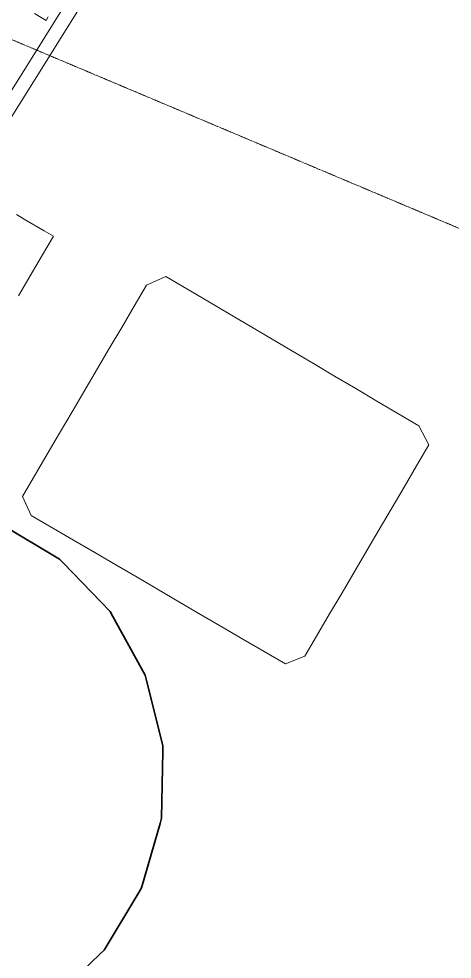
# Model space of a CAD drawing. Header units: millimetres. Extents: x -100577 to 287200, y -212120 to 238461.
# Drawn here: x 34899 to 36764, y 3415 to 7463 of the extents above; entities that cross this region are included whole.
import ezdxf

# ---------------------------------------------------------------- set-up
doc = ezdxf.new("R2010")
doc.units = ezdxf.units.MM
doc.linetypes.add('PHANTOM', pattern=[6.35, 3.175, -0.635, 0.635, -0.635, 0.635, -0.635])
for name, color, linetype, lineweight in [('01_切断（構造・壁）', 7, 'Continuous', 35), ('10_見えがかり', 7, 'Continuous', 13), ('20_上部（屋根の外形・梁）', 8, 'PHANTOM', 9), ('30_敷地・外構', 8, 'Continuous', 9)]:
    doc.layers.add(name, color=color, linetype=linetype, lineweight=lineweight)

msp = doc.modelspace()

# ---------------------------------------------------------------- linework, layer by layer
at = {"layer": '01_切断（構造・壁）'}
for points in [[(34827.1, 5285.1), (35074.7, 5136.4), (35091.2, 5119.2), (35291.8, 4911.5), (35303.4, 4890.6)], [(35303.4, 4890.6), (35443.4, 4638.1), (35449.2, 4614.9), (35519, 4334.7), (35518.6, 4310.8), (35513.6, 4022.1), (35507, 3999.2), (35427.4, 3721.6), (35415.1, 3701.1), (35266.4, 3453.6), (35249.2, 3437), (35041.5, 3236.4)]]:
    msp.add_lwpolyline(points, dxfattribs=at)
at = {"layer": '10_見えがかり'}
for points in [[(32604.3, 3528.9), (35695.3, 8482.1)], [(35746.7, 8451.1), (32656.5, 3499.4), (32604.3, 3528.9)], [(34889.9, 6620.1), (34929.4, 6596.8), (35008.4, 6550.2), (35047.8, 6527), (34972.9, 6398.7), (34898, 6270.4)], [(35288.4, 6043.6), (35341.8, 6134.6), (35395.2, 6225.6), (35448.6, 6316.6), (35531.2, 6354.2), (35622, 6300.5), (35712.8, 6246.9), (35803.7, 6193.2), (35894.5, 6139.6), (36076.2, 6032.3), (36167, 5978.6), (36257.8, 5925), (36348.7, 5871.3), (36439.5, 5817.7), (36530.3, 5764), (36621.2, 5710.4), (36663.9, 5629.1), (36610.4, 5538.1), (36557, 5447.1), (36450.2, 5265.2), (36396.8, 5174.2), (36290.1, 4992.2), (36236.7, 4901.2), (36129.9, 4719.2), (36046.1, 4686.7), (35954.9, 4739.8), (35863.8, 4793), (35772.6, 4846.1), (35681.5, 4899.2), (35590.3, 4952.3), (35408, 5058.6), (35316.9, 5111.7), (35225.8, 5164.8), (35134.6, 5217.9), (34952.3, 5324.2), (34914.7, 5406.7), (35021.5, 5588.7), (35074.9, 5679.7), (35128.3, 5770.6), (35288.4, 6043.6)]]:
    msp.add_lwpolyline(points, dxfattribs=at)
at = {"layer": '20_上部（屋根の外形・梁）'}
msp.add_lwpolyline([(47488.3, 2047.6), (41085.8, 4749.4), (41085.8, 4749.4), (33755.5, 7843.6), (33755, 7843.9), (33086.6, 8156.4), (33085, 8157.3), (33081.9, 8159.3), (33081.4, 8159.7), (33081.7, 8160.3), (33728, 9168.4), (33728.2, 9168.6), (35324.2, 11715.1), (35324.6, 11715.6), (35325.2, 11715.3), (37092.1, 10618.7)], dxfattribs=at)
at = {"layer": '30_敷地・外構'}
msp.add_lwpolyline([(35026.2, 7471.1), (35017, 7455.7), (34966, 7486.1)], dxfattribs=at)

doc.saveas('drawing.dxf')
